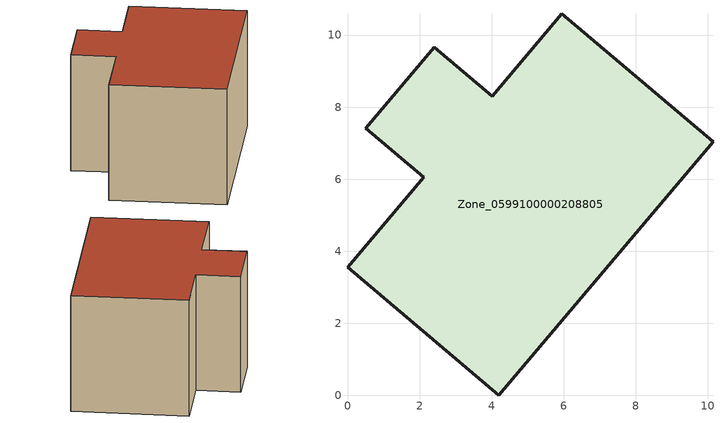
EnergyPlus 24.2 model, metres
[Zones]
Zone_0599100000208805
 floor ground (C_G): 2.12,6.05 0.51,7.41 2.42,9.66 4.02,8.31 5.95,10.59 10.15,7.04 4.2,0 0,3.55 z0.01
 wall outside (C_F): 10.15,7.04 5.95,10.59 4.02,8.31 2.42,9.66 0.51,7.41 2.12,6.05 0,3.55 4.2,0 10.15,7.04 z0.01:5.83
 roof outside (C_R): 0.51,7.41 2.12,6.05 0,3.55 4.2,0 10.15,7.04 5.95,10.59 4.02,8.31 2.42,9.66 z5.83
[BUILDING]
Pand.0599100000208805: North Axis=0; Terrain=City; Loads Convergence Tolerance Value=0.04; Temperature Convergence Tolerance Value=0.4; Solar Distribution=FullExterior; Maximum Number of Warmup Days=25; Minimum Number of Warmup Days=1
[Site:Location]
Rotterdam.The.Hague.AP_ZH_NLD Design_Conditions: Latitude=51.96; Longitude=4.45; Time Zone=1; Elevation=-4.5
[SITE:GROUNDTEMPERATURE:BUILDINGSURFACE]
18, 18, 18, 18, 18, 18, 18, 18, 18, 18, 18, 18
[MATERIAL] Thermal Absorptance=0.9; Solar Absorptance=0.7; Visible Absorptance=0.7
Name | Roughness | Thickness | Conductivity | Density | Specific Heat
G.TC.1946-1964 | MediumSmooth | 0.15 | 1 | 540 | 1210
F.TC.1946-1964 | Rough | 0.3 | 0.857143 | 1920 | 840
R.TC.1946-1964 | MediumRough | 0.2 | 0.235294 | 1500 | 1000
[CONSTRUCTION]
C_G: G.TC.1946-1964
C_F: F.TC.1946-1964
C_R: R.TC.1946-1964
[ZONE]
Zone_0599100000208805: Type=1; Multiplier=1; Ceiling Height=Autocalculate; Volume=Autocalculate; Floor Area=autocalculate; Part of Total Floor Area=Yes
[ZONEINFILTRATION:DESIGNFLOWRATE]
Infil_Zone_0599100000208805: Zone or ZoneList or Space or SpaceList=Zone_0599100000208805; Schedule=AlwaysOn; Design Flow Rate Calculation Method=Flow/Area; Flow Rate per Floor Area=0.003; Constant Term Coefficient=1; Temperature Term Coefficient=0; Velocity Term Coefficient=0; Velocity Squared Term Coefficient=0
[HVACTEMPLATE:ZONE:IDEALLOADSAIRSYSTEM]
Zone_0599100000208805: Maximum Heating Supply Air Temperature=50; Minimum Cooling Supply Air Temperature=13; Maximum Heating Supply Air Humidity Ratio=0.0156; Minimum Cooling Supply Air Humidity Ratio=0.0077; Heating Limit=NoLimit; Cooling Limit=NoLimit; Dehumidification Control Type=ConstantSensibleHeatRatio; Cooling Sensible Heat Ratio=0.7; Dehumidification Setpoint=60; Humidification Control Type=None; Humidification Setpoint=30; Outdoor Air Method=None; Outdoor Air Flow Rate per Person=0.00944; Outdoor Air Flow Rate per Zone Floor Area=0; Outdoor Air Flow Rate per Zone=0; Demand Controlled Ventilation Type=None; Outdoor Air Economizer Type=NoEconomizer; Heat Recovery Type=None; Sensible Heat Recovery Effectiveness=0.7; Latent Heat Recovery Effectiveness=0.65
[ZONECONTROL:THERMOSTAT]
ThermostatControl_Zone_0599100000208805: Zone or ZoneList=Zone_0599100000208805; Control Type Schedule=DualSetpointControlType; Control 1=Thermostat_Zone_0599100000208805; Temperature Difference Between Cutout And Setpoint=0
[THERMOSTATSETPOINT:DUALSETPOINT]
Thermostat_Zone_0599100000208805: Heating Setpoint Temperature Schedule=HeatingSetpoint_Zone_0599100000208805; Cooling Setpoint Temperature Schedule=CoolingSetpoint_Zone_0599100000208805
[SCHEDULE:COMPACT]
HeatingSetpoint_Zone_0599100000208805: Through: 12/31, For: AllDays, Until: 24:00, 21
CoolingSetpoint_Zone_0599100000208805: Through: 12/31, For: AllDays, Until: 24:00, 24
DualSetpointControlType: Through: 12/31, For: AllDays, Until: 24:00, 4
AlwaysOn: Through: 12/31, For: AllDays, Until: 24:00, 1
